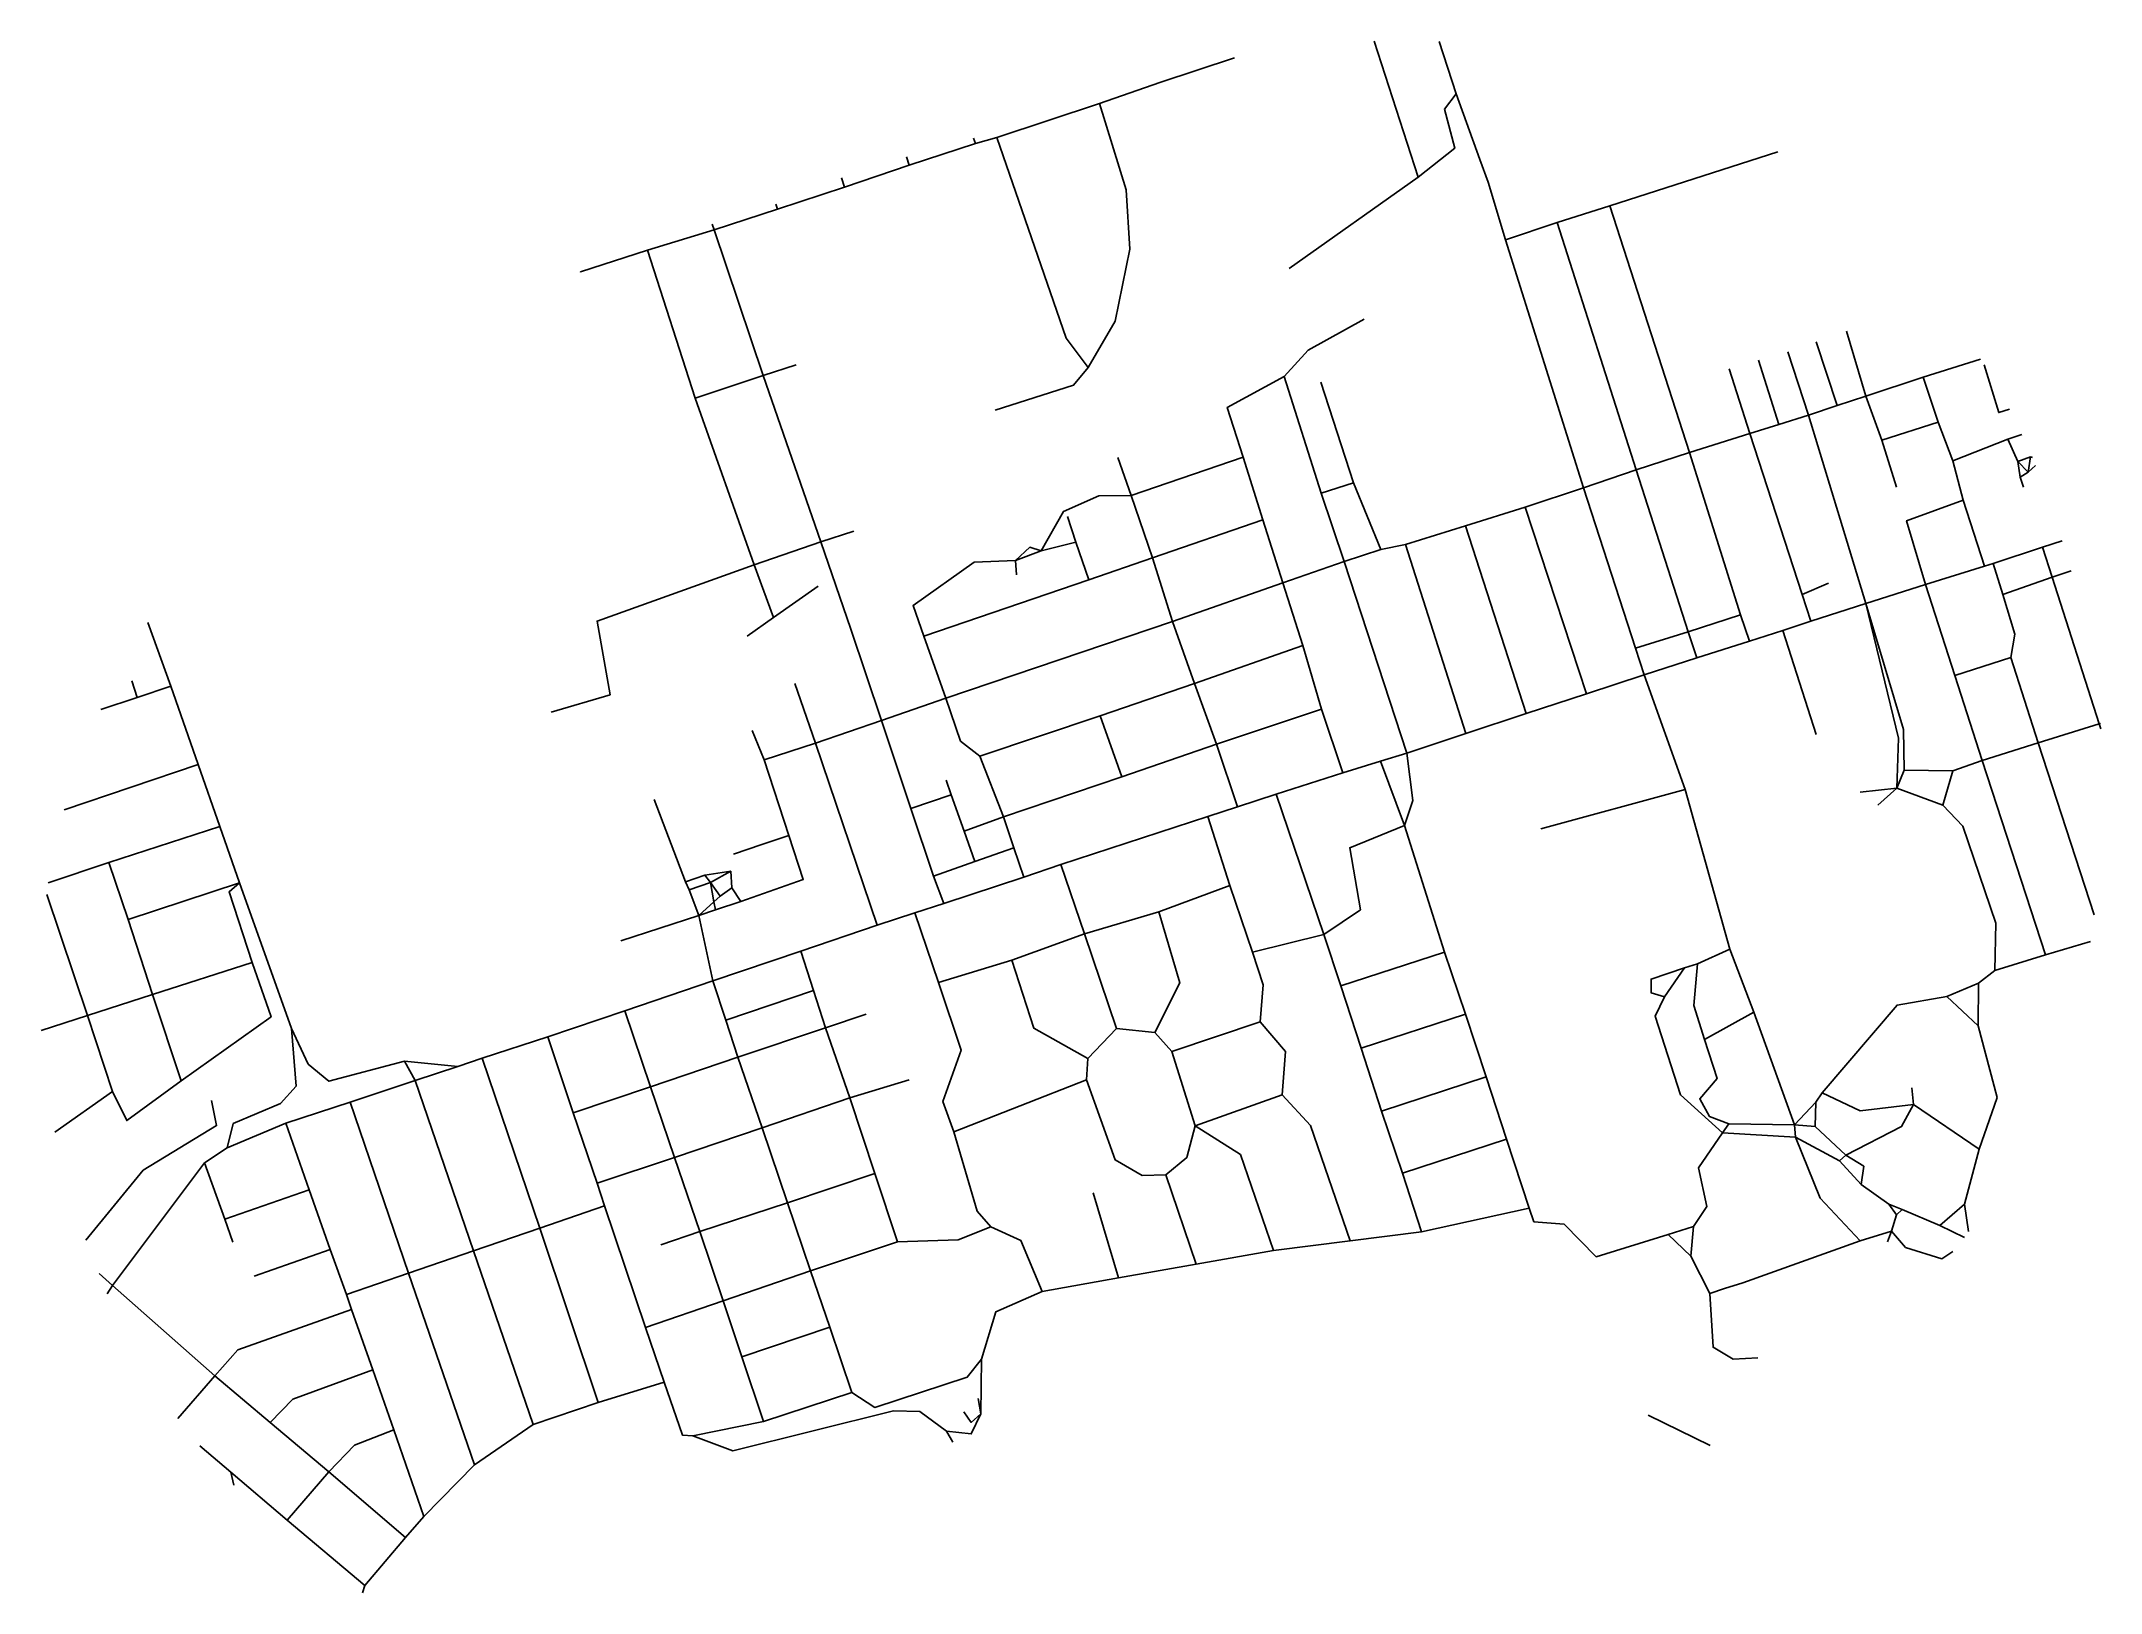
# Model space of a CAD drawing. Header units: metres. Extents: x 617352 to 620369, y 4826971 to 4829244.
import ezdxf

# ---------------------------------------------------------------- set-up
doc = ezdxf.new("R2010")
doc.units = ezdxf.units.M

msp = doc.modelspace()

# ---------------------------------------------------------------- linework, layer by layer
at = {"layer": 'ROADS'}
for points in [[(619100, 4829220.1), (618990.7, 4829183.8)], [(619368.9, 4829045.1), (619304.6, 4829244.4)], [(619424.6, 4829167), (619399.5, 4829243.9)], [(618990.7, 4829183.8), (618902, 4829152.9)], [(619424.6, 4829167), (619407.6, 4829145), (619422.6, 4829087.4), (619368.9, 4829045.1)], [(619459.4, 4829070.9), (619424.6, 4829167)], [(618902, 4829152.9), (618751.7, 4829103.1)], [(618902, 4829152.9), (618941.3, 4829026.7), (618946.4, 4828939.8), (618925.1, 4828834), (618885.5, 4828766.1)], [(618720.4, 4829094.6), (618717.7, 4829102.5)], [(618751.7, 4829103.1), (618720.4, 4829094.6)], [(618751.7, 4829103.1), (618853.3, 4828809.3), (618885.5, 4828766.1)], [(618623.4, 4829062.7), (618619.4, 4829074.7)], [(618720.4, 4829094.6), (618623.4, 4829062.7)], [(619471.6, 4829037.6), (619459.4, 4829070.9)], [(619895.4, 4829082.2), (619649.5, 4829003.2)], [(618528.8, 4829030.6), (618524.4, 4829044)], [(618623.4, 4829062.7), (618528.8, 4829030.6)], [(619368.9, 4829045.1), (619180, 4828911.5)], [(619496.6, 4828953.3), (619471.6, 4829037.6)], [(618430.8, 4828998.4), (618428.4, 4829005.6)], [(618528.8, 4829030.6), (618430.8, 4828998.4)], [(618337.7, 4828968.2), (618334.8, 4828976.4)], [(618430.8, 4828998.4), (618337.7, 4828968.2)], [(619572.3, 4828978.9), (619496.6, 4828953.3)], [(619649.5, 4829003.2), (619572.3, 4828978.9)], [(619688, 4828616.6), (619572.3, 4828978.9)], [(619766.2, 4828641.8), (619649.5, 4829003.2)], [(618337.7, 4828968.2), (618240, 4828938.2)], [(618409.4, 4828754.5), (618337.7, 4828968.2)], [(619610.8, 4828590), (619496.6, 4828953.3)], [(618240, 4828938.2), (618142.2, 4828906.3)], [(618310, 4828721.5), (618240, 4828938.2)], [(618142.2, 4828906.3), (618142, 4828906.2)], [(618142.2, 4828906.3), (618142.2, 4828906.3)], [(619172.4, 4828753.3), (619207.9, 4828791.6), (619290, 4828837)], [(619982.3, 4828710.6), (619951.9, 4828804)], [(620024.4, 4828724.5), (619996.3, 4828819.3)], [(618458.1, 4828770.1), (618409.4, 4828754.5)], [(618885.5, 4828766.1), (618864.3, 4828740.3), (618749.5, 4828703.8)], [(619854.4, 4828669.6), (619824.5, 4828764.3)], [(619897.3, 4828683), (619867.3, 4828776.9)], [(619940.4, 4828696.4), (619910.3, 4828789.3)], [(620192.6, 4828778.7), (620108.7, 4828752.1)], [(620234.8, 4828705.2), (620219.3, 4828700.2), (620197.9, 4828770.2)], [(618409.4, 4828754.5), (618310, 4828721.5)], [(618494.1, 4828511), (618409.4, 4828754.5)], [(619112.5, 4828634.9), (619089.2, 4828707.8), (619172.4, 4828753.3)], [(619227, 4828582.2), (619172.4, 4828753.3)], [(619274.3, 4828597.2), (619226.1, 4828744.8)], [(620108.7, 4828752.1), (620024.4, 4828724.5)], [(620130.3, 4828686.3), (620108.7, 4828752.1)], [(618396.3, 4828477.4), (618310, 4828721.5)], [(619982.3, 4828710.6), (619940.4, 4828696.4)], [(620024.4, 4828724.5), (619982.3, 4828710.6)], [(620047.9, 4828659.8), (620024.4, 4828724.5)], [(619897.3, 4828683), (619854.4, 4828669.6)], [(619940.4, 4828696.4), (619897.3, 4828683)], [(620024.7, 4828420.4), (619940.4, 4828696.4)], [(620130.3, 4828686.3), (620047.9, 4828659.8)], [(620152.1, 4828629.7), (620130.3, 4828686.3)], [(619854.4, 4828669.6), (619766.2, 4828641.8)], [(619931.1, 4828434), (619854.4, 4828669.6)], [(620069.2, 4828591), (620047.9, 4828659.8)], [(620152.1, 4828629.7), (620232.5, 4828661.5)], [(620232.5, 4828661.5), (620253.2, 4828668.3)], [(620232.5, 4828661.5), (620246.9, 4828628.6)], [(618948.8, 4828578.7), (618928.9, 4828634.6)], [(619112.5, 4828634.9), (618948.8, 4828578.7)], [(619141.3, 4828543.2), (619112.5, 4828634.9)], [(619688, 4828616.6), (619610.8, 4828590)], [(619766.2, 4828641.8), (619688, 4828616.6)], [(619764.5, 4828379.3), (619688, 4828616.6)], [(619840.9, 4828403.8), (619766.2, 4828641.8)], [(620167, 4828572.2), (620152.1, 4828629.7)], [(620246.9, 4828628.6), (620265.9, 4828635.4)], [(620246.9, 4828628.6), (620250.5, 4828605.7)], [(620262.1, 4828613), (620246.9, 4828628.6)], [(620250.5, 4828605.7), (620262.1, 4828613)], [(620265.9, 4828635.4), (620262.1, 4828613)], [(620262.1, 4828613), (620273, 4828622.6)], [(620265.9, 4828635.4), (620268.5, 4828634.5)], [(619274.3, 4828597.2), (619227, 4828582.2)], [(619314.1, 4828499.9), (619274.3, 4828597.2)], [(619610.8, 4828590), (619525.7, 4828561.7)], [(619687.4, 4828355), (619610.8, 4828590)], [(620250.5, 4828605.7), (620255.3, 4828590.9)], [(618816.7, 4828497.8), (618849.5, 4828555.6), (618901.3, 4828578.3), (618948.8, 4828578.7)], [(618979.6, 4828487.3), (618948.8, 4828578.7)], [(619260.4, 4828482.1), (619227, 4828582.2)], [(619525.7, 4828561.7), (619438.2, 4828534.6)], [(619615.3, 4828288.2), (619525.7, 4828561.7)], [(620111.8, 4828448.4), (620084.2, 4828541.7), (620167, 4828572.2)], [(620198.1, 4828475.1), (620167, 4828572.2)], [(618542.3, 4828526.8), (618494.1, 4828511)], [(618867.6, 4828510.3), (618855.1, 4828547.8)], [(619141.3, 4828543.2), (618979.6, 4828487.3)], [(619170.6, 4828451), (619141.3, 4828543.2)], [(619438.2, 4828534.6), (619350.1, 4828506.9)], [(619527.3, 4828259.4), (619438.2, 4828534.6)], [(618494.1, 4828511), (618396.3, 4828477.4)], [(618538.1, 4828382.8), (618494.1, 4828511)], [(618779.1, 4828483.5), (618800.1, 4828503.1), (618816.7, 4828497.8)], [(618779.1, 4828483.5), (618816.7, 4828497.8)], [(618816.7, 4828497.8), (618867.6, 4828510.3)], [(618886.5, 4828455.5), (618867.6, 4828510.3)], [(619314.1, 4828499.9), (619260.4, 4828482.1)], [(619350.1, 4828506.9), (619314.1, 4828499.9)], [(619438.9, 4828230.3), (619350.1, 4828506.9)], [(620283.5, 4828503), (620210.8, 4828479)], [(620312.2, 4828512.5), (620283.5, 4828503)], [(620297.4, 4828459.1), (620283.5, 4828503)], [(618396.3, 4828477.4), (618166.3, 4828394.9), (618185.5, 4828286.8), (618099, 4828261.6)], [(618424.5, 4828400.1), (618396.3, 4828477.4)], [(618644.9, 4828372.9), (618629.1, 4828417.9), (618718.7, 4828481.3), (618779.1, 4828483.5)], [(618780.4, 4828462.4), (618779.1, 4828483.5)], [(618979.6, 4828487.3), (618886.5, 4828455.5)], [(619009.2, 4828394), (618979.6, 4828487.3)], [(619260.4, 4828482.1), (619170.6, 4828451)], [(619352.3, 4828201.5), (619260.4, 4828482.1)], [(620198.1, 4828475.1), (620111.8, 4828448.4)], [(620210.8, 4828479), (620198.1, 4828475.1)], [(620225, 4828434), (620210.8, 4828479)], [(620297.4, 4828459.1), (620325, 4828468.4)], [(618490.3, 4828445.8), (618424.5, 4828400.1)], [(618886.5, 4828455.5), (618644.9, 4828372.9)], [(619170.6, 4828451), (619009.2, 4828394)], [(619199.9, 4828359.2), (619170.6, 4828451)], [(619931.1, 4828434), (619970, 4828450.5)], [(619944, 4828394.5), (619931.1, 4828434)], [(620111.8, 4828448.4), (620024.7, 4828420.4)], [(620154.8, 4828314.9), (620111.8, 4828448.4)], [(620297.4, 4828459.1), (620225, 4828434)], [(620236.7, 4828341.3), (620242.6, 4828375.5), (620225, 4828434)], [(620366.3, 4828244.4), (620297.4, 4828459.1)], [(619764.5, 4828379.3), (619840.9, 4828403.8)], [(619854.2, 4828365.6), (619840.9, 4828403.8)], [(620024.7, 4828420.4), (619944, 4828394.5)], [(620024.7, 4828420.4), (620072.5, 4828223.4), (620069.9, 4828150)], [(620024.7, 4828420.4), (620079.7, 4828236.2), (620080.6, 4828176.6)], [(617542.2, 4828299.3), (617508.5, 4828392.9)], [(618424.5, 4828400.1), (618386.3, 4828372.5)], [(618582.7, 4828249.4), (618538.1, 4828382.8)], [(618677, 4828282.1), (618644.9, 4828372.9)], [(619009.2, 4828394), (618677, 4828282.1)], [(619041.2, 4828303.6), (619009.2, 4828394)], [(619764.5, 4828379.3), (619687.4, 4828355)], [(619776.9, 4828340.8), (619764.5, 4828379.3)], [(619902.8, 4828381), (619854.2, 4828365.6)], [(619944, 4828394.5), (619902.8, 4828381)], [(619902.8, 4828381), (619951.7, 4828228.7)], [(619199.9, 4828359.2), (619041.2, 4828303.6)], [(619227.5, 4828265.6), (619199.9, 4828359.2)], [(619700.1, 4828316), (619687.4, 4828355)], [(619854.2, 4828365.6), (619776.9, 4828340.8)], [(620236.7, 4828341.3), (620154.8, 4828314.9)], [(620276.8, 4828216.7), (620236.7, 4828341.3)], [(619700.1, 4828316), (619615.3, 4828288.2)], [(619776.9, 4828340.8), (619700.1, 4828316)], [(619700.1, 4828316), (619760, 4828148.2)], [(620194.9, 4828190.5), (620154.8, 4828314.9)], [(617493, 4828282.7), (617439.8, 4828265.5)], [(617493, 4828282.7), (617484.8, 4828307.5)], [(617542.2, 4828299.3), (617493, 4828282.7)], [(617582.1, 4828184.7), (617542.2, 4828299.3)], [(618486.2, 4828216.2), (618455.9, 4828303.4)], [(618677, 4828282.1), (618582.7, 4828249.4)], [(618727, 4828197.1), (618698.7, 4828219), (618677, 4828282.1)], [(619041.2, 4828303.6), (618903.2, 4828255.9)], [(619073.3, 4828214.4), (619041.2, 4828303.6)], [(619615.3, 4828288.2), (619527.3, 4828259.4)], [(618903.2, 4828255.9), (618727, 4828197.1)], [(618935.1, 4828166.9), (618903.2, 4828255.9)], [(619227.5, 4828265.6), (619073.3, 4828214.4)], [(619258.6, 4828172.3), (619227.5, 4828265.6)], [(619527.3, 4828259.4), (619438.9, 4828230.3)], [(618411.3, 4828191.7), (618393.3, 4828234.7)], [(618582.7, 4828249.4), (618486.2, 4828216.2)], [(618626, 4828120.2), (618582.7, 4828249.4)], [(619438.9, 4828230.3), (619352.3, 4828201.5)], [(620366.3, 4828244.4), (620276.8, 4828216.7)], [(620368, 4828244.9), (620366.3, 4828244.4)], [(620368.7, 4828237.1), (620366.3, 4828244.4)], [(618486.2, 4828216.2), (618411.3, 4828191.7)], [(618411.3, 4828191.7), (618447.4, 4828080.7)], [(618576.5, 4827949.2), (618486.2, 4828216.2)], [(618761.5, 4828108.1), (618727, 4828197.1)], [(619073.3, 4828214.4), (618935.1, 4828166.9)], [(619104.3, 4828122.9), (619073.3, 4828214.4)], [(619352.3, 4828201.5), (619313.9, 4828189.6)], [(619348.7, 4828095.6), (619361.2, 4828131.8), (619352.3, 4828201.5)], [(620194.9, 4828190.5), (620152, 4828175.3)], [(620276.8, 4828216.7), (620194.9, 4828190.5)], [(620287.6, 4827905.7), (620194.9, 4828190.5)], [(620358.9, 4827964.3), (620276.8, 4828216.7)], [(617582.1, 4828184.7), (617385.8, 4828118.3)], [(617613.9, 4828093.8), (617582.1, 4828184.7)], [(618684.9, 4828140.5), (618677.6, 4828161.8)], [(618935.1, 4828166.9), (618761.5, 4828108.1)], [(619258.6, 4828172.3), (619160.7, 4828141.1)], [(619313.9, 4828189.6), (619258.6, 4828172.3)], [(619348.7, 4828095.6), (619313.9, 4828189.6)], [(620080.6, 4828176.6), (620069.9, 4828150)], [(620152, 4828175.3), (620080.6, 4828176.6)], [(620137.3, 4828125), (620152, 4828175.3)], [(618295.7, 4828013), (618250.2, 4828133.5)], [(618684.9, 4828140.5), (618626, 4828120.2)], [(618704.2, 4828087.2), (618684.9, 4828140.5)], [(619160.7, 4828141.1), (619104.3, 4828122.9)], [(619230.7, 4827935.7), (619160.7, 4828141.1)], [(619760, 4828148.2), (619548.7, 4828090.7)], [(619760, 4828148.2), (619825.4, 4827914.2)], [(620069.9, 4828150), (620016.1, 4828144.4)], [(620069.9, 4828150), (620042, 4828125.2)], [(620137.3, 4828125), (620069.9, 4828150)], [(618659.2, 4828021.2), (618626, 4828120.2)], [(618704.2, 4828087.2), (618761.5, 4828108.1)], [(618776.9, 4828062.7), (618761.5, 4828108.1)], [(619060.8, 4828108.5), (618845.8, 4828038)], [(619104.3, 4828122.9), (619060.8, 4828108.5)], [(619093.1, 4828007.5), (619060.8, 4828108.5)], [(620213.3, 4827882.9), (620214.9, 4827952.1), (620166.4, 4828094.6), (620137.3, 4828125)], [(617613.9, 4828093.8), (617451.3, 4828041.1)], [(617642.7, 4828011.4), (617613.9, 4828093.8)], [(618447.4, 4828080.7), (618468.4, 4828016.2), (618376.7, 4827984.1)], [(618447.4, 4828080.7), (618407.6, 4828067.3)], [(618719.5, 4828042.4), (618704.2, 4828087.2)], [(619230.7, 4827935.7), (619284.5, 4827971.9), (619268.7, 4828062.9), (619348.7, 4828095.6)], [(619407.4, 4827909.9), (619348.7, 4828095.6)], [(617451.3, 4828041.1), (617362.5, 4828011.6)], [(617479.4, 4827957.7), (617451.3, 4828041.1)], [(618407.6, 4828067.3), (618366, 4828053.3)], [(618719.5, 4828042.4), (618659.2, 4828021.2)], [(618776.9, 4828062.7), (618719.5, 4828042.4)], [(618791.3, 4828019.9), (618776.9, 4828062.7)], [(617642.7, 4828011.4), (617479.4, 4827957.7)], [(617642.7, 4828011.4), (617627.5, 4827998.4), (617661, 4827894.9)], [(617718.6, 4827797.9), (617642.7, 4828011.4)], [(618295.7, 4828013), (618324.1, 4828022.6)], [(618301.4, 4828001.3), (618295.7, 4828013)], [(618301.4, 4828001.3), (618332.7, 4828011.7)], [(618324.1, 4828022.6), (618362.2, 4828028.4)], [(618324.1, 4828022.6), (618332.7, 4828011.7)], [(618332.7, 4828011.7), (618362.2, 4828028.4)], [(618337.5, 4827983.4), (618332.7, 4828011.7)], [(618346.8, 4827991.7), (618332.7, 4828011.7)], [(618363.7, 4828004.2), (618362.2, 4828028.4)], [(618674.3, 4827981.2), (618659.2, 4828021.2)], [(618791.3, 4828019.9), (618674.3, 4827981.2)], [(618845.8, 4828038), (618791.3, 4828019.9)], [(618880.3, 4827936.5), (618845.8, 4828038)], [(617419.9, 4827817), (617360.5, 4827994.1)], [(618315.3, 4827963.7), (618301.4, 4828001.3)], [(618315.3, 4827963.7), (618337.5, 4827983.4)], [(618337.5, 4827983.4), (618346.8, 4827991.7)], [(618340, 4827971.8), (618337.5, 4827983.4)], [(618340, 4827971.8), (618376.7, 4827984.1)], [(618346.8, 4827991.7), (618363.7, 4828004.2)], [(618376.7, 4827984.1), (618363.7, 4828004.2)], [(618674.3, 4827981.2), (618631.8, 4827967.2)], [(619093.1, 4828007.5), (618988.9, 4827968.9)], [(619126.2, 4827909.9), (619093.1, 4828007.5)], [(617515.4, 4827847.7), (617479.4, 4827957.7)], [(618315.3, 4827963.7), (618201, 4827926.6)], [(618315.3, 4827963.7), (618340, 4827971.8)], [(618335.7, 4827867.7), (618315.3, 4827963.7)], [(618576.5, 4827949.2), (618464.7, 4827911.3)], [(618631.8, 4827967.2), (618576.5, 4827949.2)], [(618666.2, 4827865.4), (618631.8, 4827967.2)], [(618988.9, 4827968.9), (618880.3, 4827936.5)], [(618983, 4827792), (619019.9, 4827864.7), (618988.9, 4827968.9)], [(618880.3, 4827936.5), (618773.6, 4827898.2)], [(618927, 4827798.1), (618880.3, 4827936.5)], [(619126.2, 4827909.9), (619230.7, 4827935.7)], [(619255.7, 4827860.7), (619230.7, 4827935.7)], [(620353.6, 4827925.3), (620287.6, 4827905.7)], [(617661, 4827894.9), (617515.4, 4827847.7)], [(617661, 4827894.9), (617688.9, 4827815.2), (617557.3, 4827721.5)], [(618464.7, 4827911.3), (618335.7, 4827867.7)], [(618483.2, 4827853.6), (618464.7, 4827911.3)], [(618773.6, 4827898.2), (618666.2, 4827865.4)], [(618885, 4827754.1), (618806.2, 4827798.3), (618773.6, 4827898.2)], [(619137.3, 4827807.6), (619141.9, 4827862), (619126.2, 4827909.9)], [(619407.4, 4827909.9), (619255.7, 4827860.7)], [(619438.2, 4827819), (619407.4, 4827909.9)], [(619778, 4827892.9), (619759, 4827886.7)], [(619788.4, 4827781.8), (619772.6, 4827831.5), (619778, 4827892.9)], [(619825.4, 4827914.2), (619778, 4827892.9)], [(619860.7, 4827821.8), (619825.4, 4827914.2)], [(620213.3, 4827882.9), (620287.6, 4827905.7)], [(618335.7, 4827867.7), (618207.1, 4827824.1)], [(618355, 4827810.2), (618335.7, 4827867.7)], [(618688.7, 4827646.4), (618672.8, 4827691), (618699.4, 4827766.1), (618666.2, 4827865.4)], [(619285.5, 4827769.4), (619255.7, 4827860.7)], [(619759, 4827886.7), (619710, 4827870.3), (619709.9, 4827850.3), (619729.6, 4827844.3)], [(619759, 4827886.7), (619729.6, 4827844.3)], [(620143.3, 4827844.9), (620189.6, 4827864.4)], [(620189.6, 4827864.4), (620189, 4827801.9)], [(620189.6, 4827864.4), (620213.3, 4827882.9)], [(617515.4, 4827847.7), (617419.9, 4827817)], [(617557.3, 4827721.5), (617515.4, 4827847.7)], [(618483.2, 4827853.6), (618355, 4827810.2)], [(618501, 4827799.2), (618483.2, 4827853.6)], [(619729.6, 4827844.3), (619715.9, 4827816.1), (619753, 4827700.8), (619814.5, 4827645.1)], [(619960.6, 4827703.6), (620070.3, 4827832.2), (620143.3, 4827844.9)], [(620143.3, 4827844.9), (620189, 4827801.9)], [(617419.9, 4827817), (617352.2, 4827795)], [(617456.8, 4827705.5), (617419.9, 4827817)], [(618207.1, 4827824.1), (618094, 4827786)], [(618244.7, 4827712.5), (618207.1, 4827824.1)], [(618372.3, 4827756.2), (618355, 4827810.2)], [(618501, 4827799.2), (618372.3, 4827756.2)], [(618560.7, 4827819.1), (618501, 4827799.2)], [(618536.4, 4827696.2), (618501, 4827799.2)], [(619137.3, 4827807.6), (619007.9, 4827764.4)], [(619169.6, 4827700.9), (619174.8, 4827764.1), (619137.3, 4827807.6)], [(619438.2, 4827819), (619285.5, 4827769.4)], [(619468.3, 4827727.4), (619438.2, 4827819)], [(619788.4, 4827781.8), (619860.7, 4827821.8)], [(619920.2, 4827657), (619860.7, 4827821.8)], [(620189, 4827801.9), (620216.7, 4827696.8), (620190.7, 4827621.2)], [(617718.6, 4827797.9), (617725.9, 4827713.6), (617702.8, 4827688), (617633.4, 4827658.7), (617624.6, 4827623)], [(617884.3, 4827750.3), (617773.6, 4827720.8), (617743, 4827745.8), (617718.6, 4827797.9)], [(618094, 4827786), (617998.3, 4827754.4)], [(618131.4, 4827674.3), (618094, 4827786)], [(618927, 4827798.1), (618885, 4827754.1)], [(618983, 4827792), (618927, 4827798.1)], [(619007.9, 4827764.4), (618983, 4827792)], [(619315.4, 4827676.7), (619285.5, 4827769.4)], [(619823.8, 4827658.3), (619795.8, 4827668.9), (619781.4, 4827694.8), (619806.8, 4827724.7), (619788.4, 4827781.8)], [(617900.1, 4827721.7), (617884.3, 4827750.3)], [(617962.4, 4827742.5), (617884.3, 4827750.3)], [(617962.4, 4827742.5), (617900.1, 4827721.7)], [(617998.3, 4827754.4), (617962.4, 4827742.5)], [(618082.4, 4827505.6), (617998.3, 4827754.4)], [(618372.3, 4827756.2), (618244.7, 4827712.5)], [(618408, 4827652.7), (618372.3, 4827756.2)], [(618885, 4827754.1), (618883, 4827722.9)], [(619042.4, 4827655.2), (619007.9, 4827764.4)], [(617557.3, 4827721.5), (617477.6, 4827663.2), (617456.8, 4827705.5)], [(617900.1, 4827721.7), (617804.8, 4827690)], [(617985.4, 4827472.2), (617900.1, 4827721.7)], [(618244.7, 4827712.5), (618131.4, 4827674.3)], [(618279.6, 4827609.2), (618244.7, 4827712.5)], [(618623.2, 4827723), (618536.4, 4827696.2)], [(618883, 4827722.9), (618688.7, 4827646.4)], [(618883, 4827722.9), (618925.3, 4827605.4), (618964.9, 4827582.8), (618999.5, 4827583.4)], [(619468.3, 4827727.4), (619315.4, 4827676.7)], [(619498.2, 4827635.9), (619468.3, 4827727.4)], [(620094.3, 4827686.9), (620091.8, 4827711)], [(617456.8, 4827705.5), (617372.1, 4827646.3)], [(617417.6, 4827488.1), (617501.8, 4827590.5), (617609, 4827655.8), (617601.9, 4827692.4)], [(617804.8, 4827690), (617710.3, 4827659.5)], [(617890.2, 4827439.4), (617804.8, 4827690)], [(618536.4, 4827696.2), (618408, 4827652.7)], [(618573.3, 4827585.7), (618536.4, 4827696.2)], [(619169.6, 4827700.9), (619042.4, 4827655.2)], [(619269.1, 4827487.1), (619211.3, 4827656.1), (619169.6, 4827700.9)], [(619920.2, 4827657), (619951.2, 4827690.1)], [(619950.5, 4827654.5), (619951.2, 4827690.1)], [(619951.2, 4827690.1), (619960.6, 4827703.6)], [(620094.3, 4827686.9), (620016.4, 4827677.4), (619960.6, 4827703.6)], [(619995.2, 4827612.2), (620076.8, 4827654.4), (620094.3, 4827686.9)], [(620190.7, 4827621.2), (620094.3, 4827686.9)], [(617710.3, 4827659.5), (617624.6, 4827623)], [(617744.9, 4827561.8), (617710.3, 4827659.5)], [(618166.5, 4827571.5), (618131.4, 4827674.3)], [(618408, 4827652.7), (618279.6, 4827609.2)], [(618445.2, 4827542.8), (618408, 4827652.7)], [(618999.5, 4827583.4), (619029.9, 4827609.1), (619042.4, 4827655.2)], [(619157.2, 4827472.8), (619108.5, 4827613.3), (619042.4, 4827655.2)], [(619345.9, 4827586.1), (619315.4, 4827676.7)], [(619814.5, 4827645.1), (619823.8, 4827658.3)], [(619823.8, 4827658.3), (619920.2, 4827657)], [(619921.3, 4827638.7), (619920.2, 4827657)], [(619950.5, 4827654.5), (619920.2, 4827657)], [(619995.2, 4827612.2), (619950.5, 4827654.5)], [(617624.6, 4827623), (617591.6, 4827601.4)], [(618743.1, 4827507.3), (618722.8, 4827530.6), (618688.7, 4827646.4)], [(619498.2, 4827635.9), (619345.9, 4827586.1)], [(619531.6, 4827535), (619498.2, 4827635.9)], [(619772.1, 4827507.8), (619791.8, 4827537.1), (619779.6, 4827593.7), (619814.5, 4827645.1)], [(619814.5, 4827645.1), (619921.3, 4827638.7)], [(620016.2, 4827486.8), (619957.7, 4827549.3), (619921.3, 4827638.7)], [(619921.3, 4827638.7), (619985.9, 4827603.9)], [(620190.7, 4827621.2), (620168.8, 4827540.5)], [(617591.6, 4827601.4), (617456.7, 4827421.6)], [(617591.6, 4827601.4), (617621, 4827518.9)], [(618279.6, 4827609.2), (618166.5, 4827571.5)], [(618316.8, 4827500.6), (618279.6, 4827609.2)], [(619985.9, 4827603.9), (619995.2, 4827612.2)], [(619985.9, 4827603.9), (620017.6, 4827569.4)], [(620017.6, 4827569.4), (620021.4, 4827596.3), (619995.2, 4827612.2)], [(617744.9, 4827561.8), (617621, 4827518.9)], [(617775.5, 4827474.4), (617744.9, 4827561.8)], [(618177.4, 4827538.1), (618166.5, 4827571.5)], [(618573.3, 4827585.7), (618445.2, 4827542.8)], [(618606.4, 4827485.7), (618573.3, 4827585.7)], [(618930.2, 4827432.5), (618892.8, 4827557.4)], [(619043.7, 4827452.7), (618999.5, 4827583.4)], [(619373.7, 4827499.9), (619345.9, 4827586.1)], [(620017.6, 4827569.4), (620058.4, 4827540.8)], [(618177.4, 4827538.1), (618082.4, 4827505.6)], [(618237.3, 4827360.2), (618177.4, 4827538.1)], [(618445.2, 4827542.8), (618316.8, 4827500.6)], [(618478.8, 4827443.2), (618445.2, 4827542.8)], [(619531.6, 4827535), (619373.7, 4827499.9)], [(619735.1, 4827496.3), (619629.5, 4827463.6), (619582.5, 4827511.5), (619538.4, 4827514.9), (619531.6, 4827535)], [(620069.3, 4827524.8), (620058.4, 4827540.8)], [(620058.4, 4827540.8), (620077.6, 4827532.9)], [(620069.3, 4827524.8), (620077.6, 4827532.9)], [(620077.6, 4827532.9), (620133.1, 4827509.5)], [(620168.8, 4827540.5), (620133.1, 4827509.5)], [(620168.8, 4827540.5), (620174.9, 4827500.8)], [(617621, 4827518.9), (617633.1, 4827485.2)], [(618082.4, 4827505.6), (617985.4, 4827472.2)], [(618168.1, 4827250.3), (618082.4, 4827505.6)], [(618316.8, 4827500.6), (618259.8, 4827481.3)], [(618350.9, 4827398.9), (618316.8, 4827500.6)], [(618743.1, 4827507.3), (618695, 4827488.2), (618606.4, 4827485.7)], [(618818, 4827412.9), (618787.1, 4827487.6), (618743.1, 4827507.3)], [(619373.7, 4827499.9), (619269.1, 4827487.1)], [(619735.1, 4827496.3), (619772.1, 4827507.8)], [(619768.3, 4827464.6), (619772.1, 4827507.8)], [(620062, 4827501.2), (620016.2, 4827486.8)], [(620062, 4827501.2), (620056.4, 4827485.5)], [(620062, 4827501.2), (620069.3, 4827524.8)], [(620151.7, 4827471.2), (620136, 4827460.7), (620082.8, 4827477.4), (620062, 4827501.2)], [(620133.1, 4827509.5), (620168.8, 4827491.9)], [(617775.5, 4827474.4), (617664, 4827435.1)], [(617799.4, 4827408.1), (617775.5, 4827474.4)], [(617985.4, 4827472.2), (617890.2, 4827439.4)], [(618072.8, 4827217.8), (617985.4, 4827472.2)], [(618606.4, 4827485.7), (618478.8, 4827443.2)], [(619157.2, 4827472.8), (619043.7, 4827452.7)], [(619269.1, 4827487.1), (619157.2, 4827472.8)], [(619768.3, 4827464.6), (619735.1, 4827496.3)], [(619844.4, 4827425.6), (620016.2, 4827486.8)], [(617456.7, 4827421.6), (617437, 4827439.1)], [(617890.2, 4827439.4), (617799.4, 4827408.1)], [(617986.6, 4827158.7), (617890.2, 4827439.4)], [(618478.8, 4827443.2), (618350.9, 4827398.9)], [(618507.1, 4827360.5), (618478.8, 4827443.2)], [(619043.7, 4827452.7), (618930.2, 4827432.5)], [(619796, 4827409.9), (619768.3, 4827464.6)], [(617456.7, 4827421.6), (617448.8, 4827409.3)], [(617606.4, 4827289.4), (617456.7, 4827421.6)], [(617806.6, 4827386.3), (617799.4, 4827408.1)], [(618818, 4827412.9), (618750.2, 4827383.1), (618729.5, 4827313.5)], [(618930.2, 4827432.5), (618818, 4827412.9)], [(619796, 4827409.9), (619817.6, 4827416.9)], [(619866.2, 4827315.5), (619830.3, 4827313.6), (619800.7, 4827331), (619796, 4827409.9)], [(619817.6, 4827416.9), (619844.4, 4827425.6)], [(617806.6, 4827386.3), (617640, 4827327.3), (617606.4, 4827289.4)], [(617837.9, 4827297.9), (617806.6, 4827386.3)], [(618350.9, 4827398.9), (618237.3, 4827360.2)], [(618378.2, 4827316.9), (618350.9, 4827398.9)], [(618264.5, 4827279.8), (618237.3, 4827360.2)], [(618507.1, 4827360.5), (618378.2, 4827316.9)], [(618539.4, 4827264.9), (618507.1, 4827360.5)], [(618410.2, 4827222.2), (618378.2, 4827316.9)], [(617606.4, 4827289.4), (617552.5, 4827226.9)], [(617687.7, 4827221), (617606.4, 4827289.4)], [(617837.9, 4827297.9), (617721, 4827254.8), (617687.7, 4827221)], [(617868.6, 4827210), (617837.9, 4827297.9)], [(618729.5, 4827313.5), (618708.4, 4827287.3), (618573.2, 4827242.8), (618539.4, 4827264.9)], [(618728.4, 4827233.6), (618729.5, 4827313.5)], [(618264.5, 4827279.8), (618168.1, 4827250.3)], [(618306.6, 4827201.4), (618291.4, 4827202.4), (618264.5, 4827279.8)], [(618539.4, 4827264.9), (618410.2, 4827222.2)], [(618728.4, 4827233.6), (618724.6, 4827256.1)], [(618168.1, 4827250.3), (618072.8, 4827217.8)], [(618306.6, 4827201.4), (618365.1, 4827179.1), (618600.5, 4827237.8), (618639.1, 4827236.8), (618678.2, 4827207.9)], [(618678.2, 4827207.9), (618714.4, 4827204.2), (618728.4, 4827233.6)], [(618728.4, 4827233.6), (618714.3, 4827221), (618703.3, 4827236.6)], [(619796.4, 4827187.1), (619705.8, 4827231.6)], [(617773.4, 4827148.3), (617687.7, 4827221)], [(617868.6, 4827210), (617811, 4827187.4), (617773.4, 4827148.3)], [(617912.6, 4827083.2), (617868.6, 4827210)], [(618072.8, 4827217.8), (617986.6, 4827158.7)], [(618410.2, 4827222.2), (618306.6, 4827201.4)], [(618678.2, 4827207.9), (618687.4, 4827192.2)], [(617629.9, 4827148), (617584.7, 4827186.4)], [(617712.4, 4827077.8), (617629.9, 4827148)], [(617634.3, 4827128.9), (617629.9, 4827148)], [(617773.4, 4827148.3), (617712.4, 4827077.8)], [(617886, 4827052.4), (617773.4, 4827148.3)], [(617986.6, 4827158.7), (617912.6, 4827083.2)], [(617826.3, 4826982), (617712.4, 4827077.8)], [(617912.6, 4827083.2), (617886, 4827052.4)], [(617886, 4827052.4), (617826.3, 4826982)], [(617822.6, 4826971.3), (617826.3, 4826982)]]:
    msp.add_lwpolyline(points, dxfattribs=at)

doc.saveas('drawing.dxf')
